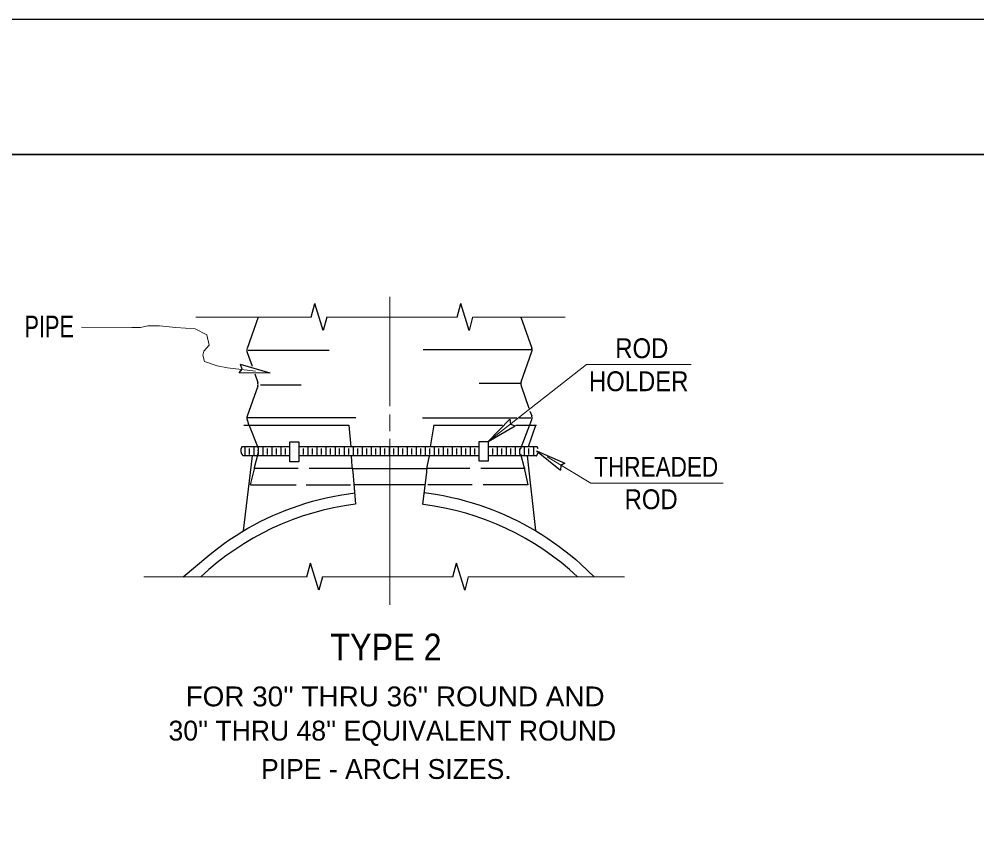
# Model space of a CAD drawing. Extents: x 558 to 966, y -57 to 218.
# Drawn here: x 792.1 to 845.2, y 127.8 to 172.9 of the extents above; entities that cross this region are included whole.
import ezdxf
from ezdxf.enums import TextEntityAlignment as Align

# ---------------------------------------------------------------- set-up
doc = ezdxf.new("R2010")
doc.units = 0
doc.header["$LTSCALE"] = 0.41
doc.linetypes.add('LONG_DASHED', pattern=[7.5, 6, -1.5])
for name, color, linetype, lineweight in [('1', 7, 'Continuous', 25), ('14', 7, 'Continuous', 35), ('15', 7, 'Continuous', 25)]:
    doc.layers.add(name, color=color, linetype=linetype, lineweight=lineweight)

msp = doc.modelspace()

# ---------------------------------------------------------------- linework, layer by layer
at = {"layer": '1', "lineweight": 35}
msp.add_line((630.1343, 165.359), (955.1102, 165.359), dxfattribs=at)
at = {"layer": '1'}
for p, q in [((808.2727, 156.3323), (808.4743, 157.0882)), ((816.3643, 156.3323), (816.566, 157.0882)), ((806.0035, 153.2423), (804.3493, 153.7098)), ((806.0035, 153.2423), (804.2843, 153.2465)), ((818.0918, 149.4473), (819.2885, 150.6815)), ((818.0918, 149.4473), (819.5768, 150.3132)), ((820.7677, 148.9323), (822.3452, 148.2498)), ((820.7677, 148.9323), (822.1027, 147.8498)), ((808.0318, 141.9382), (808.2335, 142.694)), ((816.1235, 141.9382), (816.3252, 142.694))]:
    msp.add_line(p, q, dxfattribs=at)
at = {"layer": '1', "lineweight": 13}
for p, q in [((808.2727, 156.3323), (801.8685, 156.3323)), ((809.1293, 156.3323), (814.2727, 156.3323)), ((816.3643, 156.3323), (809.9602, 156.3323)), ((817.221, 156.3323), (822.3643, 156.3323)), ((808.0318, 141.9382), (798.9818, 141.9382)), ((808.8885, 141.9382), (814.0318, 141.9382)), ((816.1235, 141.9382), (809.7202, 141.9382)), ((816.9802, 141.9382), (825.6427, 141.9382))]:
    msp.add_line(p, q, dxfattribs=at)
at = {"layer": '1'}
for points in [[(615.136, -47.1243), (615.136, 172.859), (960.1102, 172.859)], [(809.1293, 156.3323), (808.9343, 155.5998), (808.4743, 157.0882)], [(817.221, 156.3323), (817.026, 155.5998), (816.566, 157.0882)], [(804.2843, 153.2465), (804.4477, 153.4623), (804.3493, 153.7098)], [(819.2885, 150.6815), (819.3302, 150.414), (819.5768, 150.3132)], [(822.3452, 148.2498), (822.1102, 148.1157), (822.1027, 147.8498)], [(808.8885, 141.9382), (808.6935, 141.2057), (808.2335, 142.694)], [(816.9802, 141.9382), (816.7852, 141.2057), (816.3252, 142.694)]]:
    msp.add_lwpolyline(points, dxfattribs=at)
at = {"layer": '15', "lineweight": 13}
for p, q in [((812.641, 157.464), (812.641, 151.3973)), ((812.641, 150.0123), (812.641, 150.9357)), ((812.641, 140.389), (812.641, 149.584)), ((821.3618, 148.5957), (823.7852, 147.1282)), ((823.7852, 147.1282), (831.1193, 147.1282))]:
    msp.add_line(p, q, dxfattribs=at)
at = {"layer": '15'}
for p, q in [((805.3368, 156.3323), (804.7235, 154.5915)), ((819.8952, 156.3323), (820.4985, 154.6207)), ((804.721, 154.3782), (804.9885, 153.6182)), ((804.7727, 154.509), (809.2718, 154.509)), ((820.4718, 154.519), (814.4727, 154.519)), ((820.4902, 154.4073), (819.9027, 152.7398)), ((805.1377, 153.1965), (805.3085, 152.7115)), ((805.311, 152.5182), (804.7235, 150.8515)), ((805.4527, 152.5798), (807.7118, 152.5798)), ((819.8527, 152.6607), (817.5935, 152.6607)), ((819.911, 152.5282), (820.3485, 151.2848)), ((820.4027, 151.1315), (820.4985, 150.8607)), ((804.541, 150.3482), (810.361, 150.3482)), ((804.721, 150.6382), (804.8202, 150.3482)), ((810.7527, 150.764), (804.7535, 150.764)), ((810.491, 149.1582), (810.371, 150.3582)), ((819.6827, 150.7398), (814.4477, 150.7398)), ((814.891, 149.1482), (815.091, 150.3682)), ((815.101, 150.3482), (818.8727, 150.3482)), ((819.611, 150.3482), (820.761, 150.3482)), ((820.4477, 150.7398), (819.811, 150.7398)), ((820.7102, 150.3373), (820.301, 149.1482)), ((820.4902, 150.6473), (820.381, 150.3473)), ((807.0943, 149.1515), (804.4152, 149.1515)), ((804.591, 149.1482), (804.591, 148.6482)), ((804.831, 149.0482), (804.831, 148.7282)), ((805.091, 149.1482), (805.091, 148.6482)), ((805.331, 149.0482), (805.331, 148.7282)), ((805.591, 149.1482), (805.591, 148.6482)), ((805.831, 149.0482), (805.831, 148.7282)), ((806.091, 149.1482), (806.091, 148.6482)), ((806.331, 149.0482), (806.331, 148.7282)), ((806.591, 149.1482), (806.591, 148.6482)), ((806.831, 149.0482), (806.831, 148.7282)), ((807.831, 149.0482), (807.831, 148.7282)), ((808.091, 149.1482), (808.091, 148.6482)), ((808.331, 149.0482), (808.331, 148.7282)), ((808.591, 149.1482), (808.591, 148.6482)), ((808.831, 149.0482), (808.831, 148.7282)), ((809.091, 149.1482), (809.091, 148.6482)), ((809.331, 149.0482), (809.331, 148.7282)), ((809.591, 149.1482), (809.591, 148.6482)), ((809.831, 149.0482), (809.831, 148.7282)), ((810.091, 149.1482), (810.091, 148.6482)), ((810.331, 149.0482), (810.331, 148.7282)), ((810.591, 149.1482), (810.591, 148.6482)), ((810.831, 149.0482), (810.831, 148.7282)), ((811.091, 149.1482), (811.091, 148.6482)), ((811.331, 149.0482), (811.331, 148.7282)), ((811.591, 149.1482), (811.591, 148.6482)), ((811.831, 149.0482), (811.831, 148.7282)), ((812.091, 149.1482), (812.091, 148.6482)), ((812.331, 149.0482), (812.331, 148.7282)), ((812.591, 149.1482), (812.591, 148.6482)), ((812.831, 149.0482), (812.831, 148.7282)), ((813.091, 149.1482), (813.091, 148.6482)), ((813.331, 149.0482), (813.331, 148.7282)), ((813.591, 149.1482), (813.591, 148.6482)), ((813.831, 149.0482), (813.831, 148.7282)), ((814.091, 149.1482), (814.091, 148.6482)), ((814.331, 149.0482), (814.331, 148.7282)), ((814.591, 149.1482), (814.591, 148.6482)), ((814.831, 149.0482), (814.831, 148.7282)), ((815.091, 149.1482), (815.091, 148.6482)), ((815.331, 149.0482), (815.331, 148.7282)), ((815.591, 149.1482), (815.591, 148.6482)), ((815.831, 149.0482), (815.831, 148.7282)), ((816.091, 149.1482), (816.091, 148.6482)), ((816.331, 149.0482), (816.331, 148.7282)), ((816.591, 149.1482), (816.591, 148.6482)), ((816.831, 149.0482), (816.831, 148.7282)), ((817.091, 149.1482), (817.091, 148.6482)), ((817.331, 149.0482), (817.331, 148.7282)), ((820.8127, 149.1515), (818.0735, 149.1515)), ((818.331, 149.0482), (818.331, 148.7282)), ((818.591, 149.1482), (818.591, 148.6482)), ((818.831, 149.0482), (818.831, 148.7282)), ((819.091, 149.1482), (819.091, 148.6482)), ((819.331, 149.0482), (819.331, 148.7282)), ((819.591, 149.1482), (819.591, 148.6482)), ((819.831, 149.0482), (819.831, 148.7282)), ((820.091, 149.1482), (820.091, 148.6482)), ((820.331, 149.0482), (820.331, 148.7282)), ((820.591, 149.1482), (820.591, 148.6482)), ((804.991, 148.6482), (804.491, 144.4882)), ((807.0943, 148.6515), (804.4952, 148.6515)), ((820.7527, 148.6515), (818.0935, 148.6515)), ((820.251, 148.6482), (820.711, 144.5082)), ((810.606, 147.9557), (814.726, 147.9557)), ((810.671, 147.0582), (814.611, 147.0582))]:
    msp.add_line(p, q, dxfattribs=at)
at = {"layer": '15', "linetype": 'LONG_DASHED'}
for p, q in [((804.831, 150.3382), (805.3252, 149.0707)), ((820.3793, 150.3415), (819.8643, 148.9973)), ((805.3102, 148.7673), (805.1168, 147.9907)), ((819.8718, 148.7673), (820.0793, 147.979)), ((805.101, 147.9357), (804.891, 147.0482)), ((805.091, 147.9707), (810.571, 147.9707)), ((820.1352, 147.9457), (814.7352, 147.9457)), ((804.911, 147.0482), (810.651, 147.0482)), ((804.911, 147.0482), (805.731, 147.0482)), ((806.441, 147.0482), (807.441, 147.0482)), ((820.271, 147.0482), (814.611, 147.0482)), ((820.271, 147.0482), (819.491, 147.0482))]:
    msp.add_line(p, q, dxfattribs=at)
at = {"layer": '15', "lineweight": 13}
for points in [[(795.526, 155.7757), (798.3193, 155.7715), (798.7993, 155.7715), (799.2193, 155.8515), (799.8593, 155.8515), (800.7593, 155.7715), (801.8393, 155.6915), (802.4793, 155.3515), (802.6152, 154.7898), (802.3193, 154.4515), (802.2518, 154.2365), (802.356, 153.8732), (803.0593, 153.6315), (803.6377, 153.5348), (805.1768, 153.3423)], [(818.091, 149.4482), (823.531, 153.7082), (829.3535, 153.7082)]]:
    msp.add_lwpolyline(points, dxfattribs=at)
at = {"layer": '15'}
for points in [[(820.5052, 154.414), (820.5077, 154.4207), (820.5093, 154.4282), (820.5118, 154.4357), (820.5135, 154.4432), (820.5152, 154.4507), (820.5168, 154.4582), (820.5185, 154.4657), (820.5193, 154.4732), (820.5202, 154.4807), (820.521, 154.4882), (820.5218, 154.4957), (820.5227, 154.504), (820.5227, 154.5115), (820.5227, 154.519), (820.5227, 154.5265), (820.5218, 154.534), (820.5218, 154.5415), (820.521, 154.5498), (820.5202, 154.5573), (820.5193, 154.5648), (820.5177, 154.5723), (820.516, 154.5798), (820.5143, 154.5873), (820.5127, 154.5948), (820.511, 154.6023), (820.5052, 154.6207)], [(819.916, 152.7415), (819.9143, 152.734), (819.9118, 152.7265), (819.9093, 152.7198), (819.9077, 152.7123), (819.906, 152.7048), (819.9043, 152.6973), (819.9027, 152.6898), (819.9018, 152.6823), (819.901, 152.674), (819.9002, 152.6665), (819.8993, 152.659), (819.8993, 152.6515), (819.8985, 152.644), (819.8985, 152.6365), (819.8985, 152.6282), (819.8993, 152.6207), (819.8993, 152.6132), (819.9002, 152.6057), (819.901, 152.5982), (819.9027, 152.5907), (819.9035, 152.5832), (819.9052, 152.5757), (819.9068, 152.5682), (819.9085, 152.5607), (819.9102, 152.5532), (819.916, 152.534)], [(820.5052, 150.654), (820.5077, 150.6607), (820.5093, 150.6682), (820.5118, 150.6757), (820.5135, 150.6832), (820.5152, 150.6907), (820.5168, 150.6982), (820.5185, 150.7057), (820.5193, 150.7132), (820.5202, 150.7207), (820.521, 150.7282), (820.5218, 150.7357), (820.5227, 150.744), (820.5227, 150.7515), (820.5227, 150.759), (820.5227, 150.7665), (820.5218, 150.774), (820.5218, 150.7815), (820.521, 150.7898), (820.5202, 150.7973), (820.5193, 150.8048), (820.5177, 150.8123), (820.516, 150.8198), (820.5143, 150.8273), (820.5127, 150.8348), (820.511, 150.8423), (820.5052, 150.8607)], [(817.5735, 149.1515), (814.6735, 149.1515), (809.9343, 149.1515), (807.5743, 149.1515)], [(820.7435, 148.6348), (820.751, 148.6415), (820.7577, 148.649), (820.7643, 148.6557), (820.771, 148.6632), (820.7777, 148.6707), (820.7835, 148.6782), (820.7893, 148.6857), (820.7952, 148.694), (820.801, 148.7015), (820.8068, 148.7098), (820.8118, 148.7182), (820.8168, 148.7265), (820.8218, 148.7357), (820.826, 148.744), (820.831, 148.7532), (820.8352, 148.7615), (820.8385, 148.7707), (820.8427, 148.7798), (820.846, 148.789), (820.8477, 148.7932)], [(820.8502, 149.054), (820.8493, 149.0582), (820.846, 149.0673), (820.8427, 149.0765), (820.8385, 149.0857), (820.8343, 149.0948), (820.8302, 149.104), (820.826, 149.1123), (820.821, 149.1207), (820.811, 149.1382)], [(817.5935, 148.6515), (814.6935, 148.6515), (810.5543, 148.6515), (807.5943, 148.6515)], [(810.751, 145.9782), (810.591, 147.7582), (810.551, 148.0582), (810.511, 148.6582)], [(814.471, 145.9482), (814.691, 147.7482), (814.711, 148.0482), (814.831, 148.6482)], [(801.166, 141.9382), (802.5302, 143.0932), (802.8327, 143.3365), (803.141, 143.5732), (803.4552, 143.8015), (803.7752, 144.0223), (804.1002, 144.2348), (804.4302, 144.4398), (804.7652, 144.6365), (805.1052, 144.8248), (805.4493, 145.0048), (805.7977, 145.1765), (806.1502, 145.3398), (806.5068, 145.494), (806.8677, 145.639), (807.231, 145.7757), (807.5985, 145.9032), (807.9685, 146.0215), (808.341, 146.1307), (808.716, 146.2315), (809.0943, 146.3223), (809.4735, 146.404), (809.856, 146.4765), (810.6885, 146.6007)], [(814.531, 146.6107), (814.916, 146.559), (815.3002, 146.4982), (815.6827, 146.4273), (816.0627, 146.3473), (816.441, 146.2573), (816.8177, 146.159), (817.191, 146.0515), (817.5618, 145.934), (817.9293, 145.8082), (818.2943, 145.6732), (818.6552, 145.529), (819.0127, 145.3765), (819.366, 145.2148), (819.716, 145.0448), (820.061, 144.8665), (820.4018, 144.679), (820.7377, 144.484), (821.0693, 144.2807), (821.3952, 144.069), (821.716, 143.849), (822.0318, 143.6223), (822.341, 143.3865), (822.6452, 143.144), (822.9427, 142.8948), (823.2343, 142.6373), (823.9668, 141.9382)]]:
    msp.add_lwpolyline(points, dxfattribs=at)
for points in [[(807.091, 149.4182), (807.591, 149.4182), (807.591, 148.3182), (807.091, 148.3182)], [(817.591, 149.4482), (818.091, 149.4482), (818.091, 148.3482), (817.591, 148.3482)]]:
    msp.add_lwpolyline(points, close=True, dxfattribs=at)
at = {"layer": '15', "linetype": 'LONG_DASHED'}
for points in [[(805.3252, 148.774), (805.3277, 148.7807), (805.3293, 148.7882), (805.3318, 148.7957), (805.3335, 148.8032), (805.3352, 148.8107), (805.3368, 148.8182), (805.3385, 148.8257), (805.3393, 148.8332), (805.3402, 148.8407), (805.341, 148.8482), (805.3418, 148.8557), (805.3427, 148.864), (805.3427, 148.8715), (805.3427, 148.879), (805.3427, 148.8865), (805.3418, 148.894), (805.3418, 148.9015), (805.341, 148.9098), (805.3402, 148.9173), (805.3393, 148.9248), (805.3377, 148.9323), (805.336, 148.9398), (805.3343, 148.9473), (805.3327, 148.9548), (805.331, 148.9623), (805.3252, 148.9807)], [(819.8568, 148.774), (819.8543, 148.7807), (819.8527, 148.7882), (819.8502, 148.7957), (819.8485, 148.8032), (819.8468, 148.8107), (819.8452, 148.8182), (819.8435, 148.8257), (819.8427, 148.8332), (819.8418, 148.8407), (819.841, 148.8482), (819.8402, 148.8557), (819.8402, 148.864), (819.8393, 148.8715), (819.8393, 148.879), (819.8393, 148.8865), (819.8402, 148.894), (819.8402, 148.9015), (819.841, 148.9098), (819.8418, 148.9173), (819.8435, 148.9248), (819.8443, 148.9323), (819.846, 148.9398), (819.8477, 148.9473), (819.8493, 148.9548), (819.851, 148.9623), (819.8568, 148.9807)], [(820.1052, 147.9357), (820.0835, 147.9615), (820.201, 147.4757), (820.291, 147.0482)]]:
    msp.add_lwpolyline(points, dxfattribs=at)
at = {"layer": '15'}
for centre, radius, start, end in [((805.0114, 154.4878), 0.3117, 160.60457, 199.39273), ((805.0114, 152.6074), 0.3117, 340.60455, 19.39271), ((805.0114, 150.7478), 0.3117, 160.60457, 199.39273), ((804.7611, 148.9379), 0.4, 148.29439, 227.04549), ((812.6111, 130.8279), 15.26, 97.16324, 133.27468), ((812.6111, 130.8279), 15.24, 46.80524, 82.91401)]:
    msp.add_arc(centre, radius, start, end, dxfattribs=at)

# ---------------------------------------------------------------- texts
at = {"layer": '14', "width": 0.9}
msp.add_text('TYPE 2', height=1.488, dxfattribs=at).set_placement((809.331, 137.3048))
at = {"layer": '15'}
for s, height, width, p in [('PIPE', 1.2, 0.75, (795.1118, 155.2182)), ('ROD', 1.1, 0.9, (828.0793, 154.0657)), ('HOLDER', 1.1, 0.9, (829.191, 152.2348)), ('THREADED', 1.1, 0.85, (830.8452, 147.494)), ('ROD', 1.1, 0.9, (828.5968, 145.6932)), ("FOR 30'' THRU 36'' ROUND AND", 1.1, 1.05, (824.5427, 134.7623))]:
    msp.add_text(s, height=height, dxfattribs=dict(at, width=width)).set_placement(p, align=Align.RIGHT)
for s, p in [("30'' THRU 48'' EQUIVALENT ROUND", (825.1852, 132.8657)), ('PIPE - ARCH SIZES.', (819.3868, 130.7382))]:
    msp.add_text(s, height=1.1, dxfattribs=at).set_placement(p, align=Align.RIGHT)

doc.saveas('drawing.dxf')
